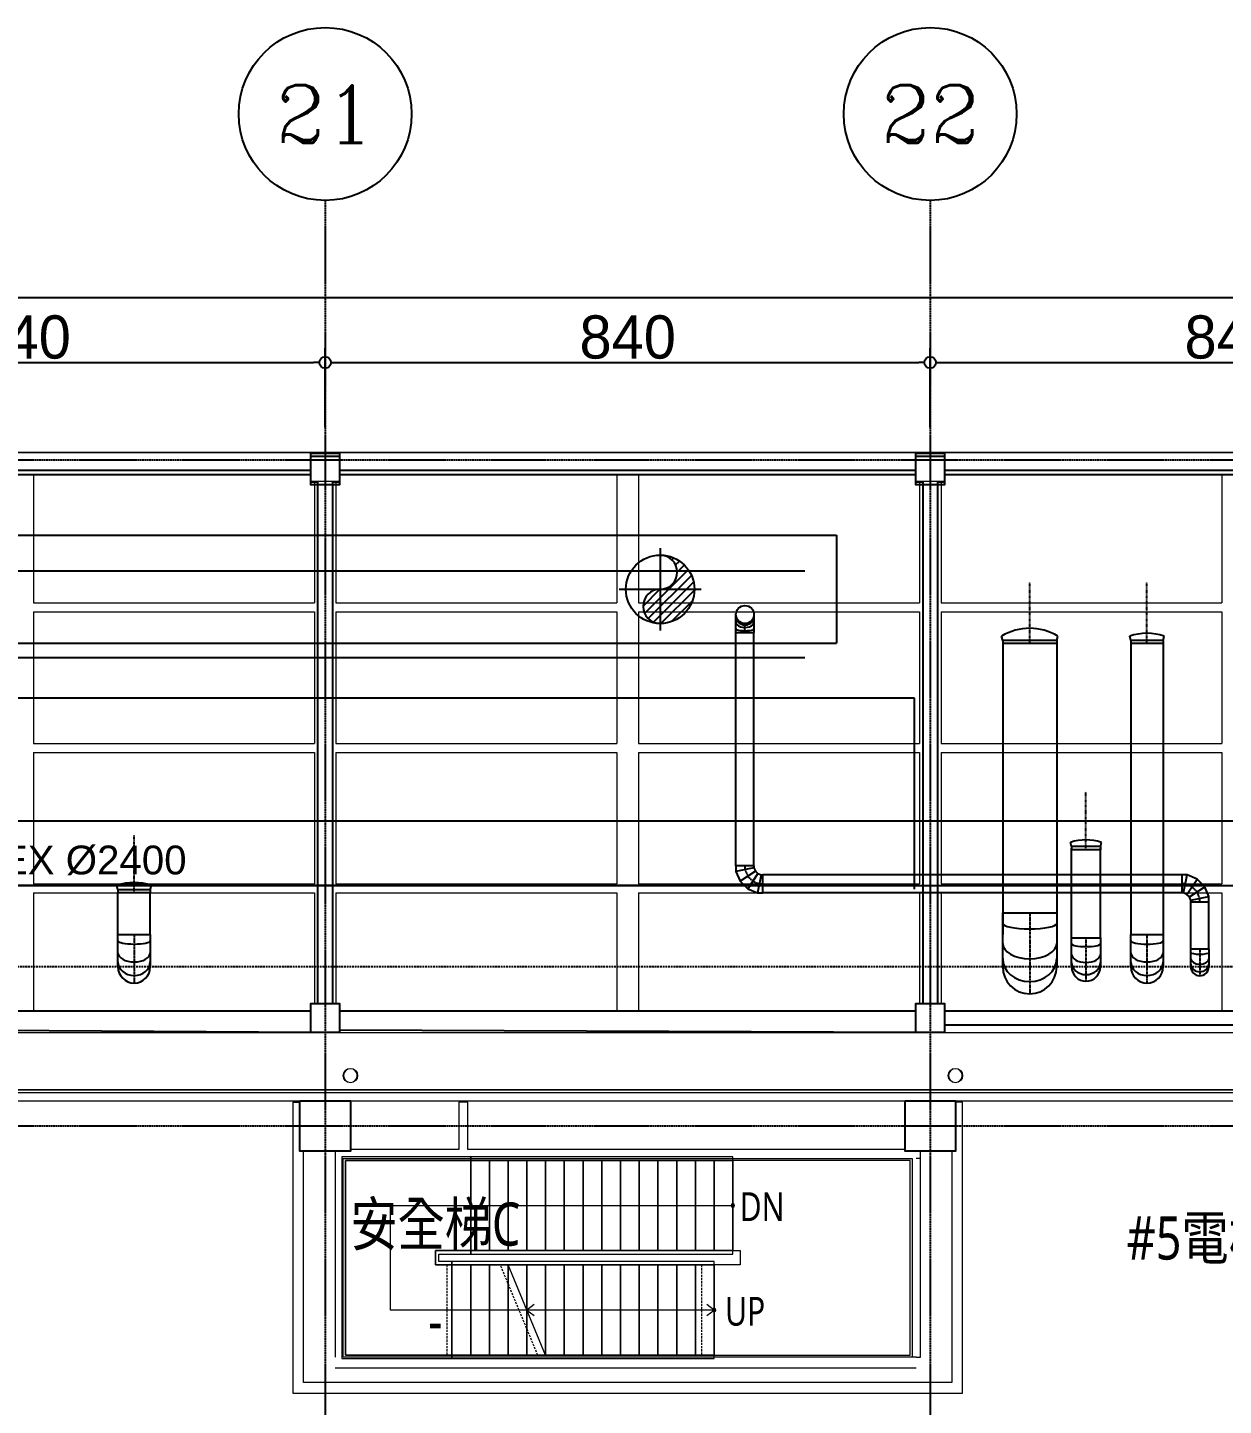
# Model space of a CAD drawing. Extents: x -3450 to 27857, y -1288 to 11880.
# Drawn here: x 17227 to 18887, y 8612 to 10525 of the extents above; entities that cross this region are included whole.
import ezdxf
from ezdxf.enums import TextEntityAlignment as Align

# ---------------------------------------------------------------- set-up
doc = ezdxf.new("R2010")
doc.units = 0
for name, pattern in [('188K-SM-03-F20-MECH-EQ-Y2257103$0$CENTER', [2, 1.25, -0.25, 0.25, -0.25]), ('188K-SM-03-F20-MECH-EQ-Y2257103$0$CENTER2', [1.125, 0.75, -0.125, 0.125, -0.125]), ('188K-SM-03-F20-MECH-EQ-Y2257103$0$HIDDEN', [0.375, 0.25, -0.125]), ('X-S-FAB-L20$0$COL-CEN-LIN', [3.25, 2.5, -0.25, 0.25, -0.25]), ('X-S-FAB-L20$0$JJP_虛線(退縮線、投影線、地下室範圍、非屬本工程、圖面分區)', [0.45, 0.3, -0.15]), ('X-S-FAB-L20$0$虛線', [0.004233, 0.002117, -0.002117])]:
    doc.linetypes.add(name, pattern=pattern)
for name, color, linetype in [('188K-SM-03-F20-MECH-EQ-Y2257103$0$0-Block Center-Line', 1, '188K-SM-03-F20-MECH-EQ-Y2257103$0$CENTER'), ('188K-SM-03-F20-MECH-EQ-Y2257103$0$0-CF-AAS-CVD', 140, 'Continuous'), ('188K-SM-03-F20-MECH-EQ-Y2257103$0$0-CF-AAS-GEX', 5, 'Continuous'), ('188K-SM-03-F20-MECH-EQ-Y2257103$0$0-CF-AAS-SEX', 3, 'Continuous'), ('188K-SM-03-F20-MECH-EQ-Y2257103$0$0-CF-AAS-VEX', 6, 'Continuous'), ('188K-SM-03-F20-MECH-EQ-Y2257103$0$Block Center-Line', 1, '188K-SM-03-F20-MECH-EQ-Y2257103$0$CENTER2'), ('X-S-FAB-L20$0$0-MC', 8, 'Continuous'), ('X-S-FAB-L20$0$0-NC', 8, 'Continuous'), ('X-S-FAB-L20$0$1_l20平面圖_1_A-OBJE-MEP', 8, 'Continuous'), ('X-S-FAB-L20$0$1_l20平面圖_1_A-STRS', 8, 'Continuous'), ('X-S-FAB-L20$0$1_l20平面圖_1_A-TEXT', 8, 'Continuous'), ('X-S-FAB-L20$0$1_l20平面圖_1_A-WALL-EX', 8, 'Continuous'), ('X-S-FAB-L20$0$1_l20平面圖_1_A-WALL-IN', 8, 'Continuous'), ('X-S-FAB-L20$0$1_l20平面圖_1_A-ZONE', 8, 'Continuous'), ('X-S-FAB-L20$0$1_l20平面圖_1_S-BEAM-SHOW', 8, 'Continuous'), ('X-S-FAB-L20$0$1_l20平面圖_1_S-COL', 8, 'Continuous'), ('X-S-FAB-L20$0$1_l20平面圖_1_S-SLAB-SHOW', 8, 'Continuous'), ('X-S-FAB-L20$0$A-BLOCK', 8, 'Continuous'), ('X-S-FAB-L20$0$BLOCK', 8, 'Continuous'), ('X-S-FAB-L20$0$CCL', 8, 'X-S-FAB-L20$0$COL-CEN-LIN'), ('X-S-FAB-L20$0$COL-S', 8, 'Continuous'), ('X-S-FAB-L20$0$DIM', 8, 'Continuous'), ('X-S-FAB-L20$0$Steel Frame-188K', 8, 'Continuous')]:
    doc.layers.add(name, color=color, linetype=linetype)
doc.styles.add('188K-SM-03-F20-MECH-EQ-Y2257103$0$Standard', font='arial.ttf')
doc.styles.add('X-S-FAB-L20$0$COL-NUM', font='romanc')
doc.styles.add('X-S-FAB-L20$0$DIM', font='', dxfattribs={"width": 0.8})
doc.styles.add('X-S-FAB-L20$0$Gen-Text', font='c2.shx', dxfattribs={"bigfont": 'chinese.shx'})
doc.styles.add('X-S-FAB-L20$0$Standard', font='', dxfattribs={"width": 0.8})
doc.styles.get('X-S-FAB-L20$0$DIM').set_extended_font_data('MingLiU')
doc.styles.get('X-S-FAB-L20$0$Standard').set_extended_font_data('Microsoft JhengHei')
doc.dimstyles.new('X-S-FAB-L20$0$CIRL', dxfattribs={"dimtxt": 50, "dimasz": 25, "dimexe": 16, "dimexo": 0, "dimgap": 6, "dimtad": 1, "dimdsep": 46, "dimtxsty": 'X-S-FAB-L20$0$DIM', "dimblk": 'X-S-FAB-L20$0$_DotBlank', "dimcen": 10, "dimdle": 8, "dimclrd": 256, "dimclre": 256, "dimclrt": 6, "dimadec": 0, "dimazin": 0, "dimtfac": 1, "dimtix": 1, "dimtmove": 2, "dimatfit": 0, "dimldrblk": 'X-S-FAB-L20$0$ARROW', "dimfxl": 1, "dimtolj": 1, "dimarcsym": 0})

# ---------------------------------------------------------------- blocks, each defined once
blk = doc.blocks.new('X-S-FAB-L20$0$cn-y')
at = {"layer": 'X-S-FAB-L20$0$0-MC'}
blk.add_circle((-50, 0), 50, dxfattribs=at)
at = {"layer": 'X-S-FAB-L20$0$0-NC', "style": 'X-S-FAB-L20$0$COL-NUM'}
blk.add_attdef('GRID-Y', text='', height=50, dxfattribs=at).set_placement((-50, 0), align=Align.MIDDLE_CENTER)
blk = doc.blocks.new('X-S-FAB-L20$0$_DotBlank')
at = {"color": 0, "linetype": 'ByBlock', "lineweight": -2}
blk.add_line((-0.5, 0), (-1, 0), dxfattribs=at)
blk.add_circle((0, 0), 0.5, dxfattribs=at)
blk = doc.blocks.new('*D97')
at = {"layer": 'DefPoints', "color": 0, "transparency": 16777216}
for p in [(0, 10870), (-26160, 10780), (0, 10780)]:
    blk.add_point(p, dxfattribs=at)
at = {"layer": 'X-S-FAB-L20$0$DIM', "lineweight": -2, "transparency": 16777216}
for p, q in [((-26160, 10780), (-26160, 10890)), ((0, 10780), (0, 10890)), ((-26144, 10870), (-16, 10870))]:
    blk.add_line(p, q, dxfattribs=at)
at = {"layer": 'X-S-FAB-L20$0$DIM', "lineweight": -2, "transparency": 16777216, "xscale": 16, "yscale": 16, "zscale": 16, "rotation": 180}
blk.add_blockref('X-S-FAB-L20$0$_DotBlank', (-26160, 10870), dxfattribs=at)
at = {"layer": 'X-S-FAB-L20$0$DIM', "lineweight": -2, "transparency": 16777216, "xscale": 16, "yscale": 16, "zscale": 16}
blk.add_blockref('X-S-FAB-L20$0$_DotBlank', (0, 10870), dxfattribs=at)
at = {"layer": 'X-S-FAB-L20$0$DIM', "color": 6, "transparency": 16777216, "insert": (-13080, 10905), "char_height": 2.5, "attachment_point": 5, "style": 'X-S-FAB-L20$0$Gen-Text'}
blk.add_mtext('\\A1;{\\H24x;26160}', dxfattribs=at)
blk = doc.blocks.new('X-S-FAB-L20$0$ARROW')
at = {"color": 3}
blk.add_solid([(0, 0), (-2.4, -0.4), (-2.4, 0.4)], dxfattribs=at)
blk = doc.blocks.new('*D117')
at = {"layer": 'DefPoints', "color": 0, "transparency": 16777216}
for p in [(-8520, 10780), (-9360, 10690), (-8520, 10690)]:
    blk.add_point(p, dxfattribs=at)
at = {"layer": 'X-S-FAB-L20$0$DIM', "lineweight": -2, "transparency": 16777216}
for p, q in [((-9360, 10690), (-9360, 10800)), ((-8520, 10690), (-8520, 10800)), ((-9344, 10780), (-8536, 10780))]:
    blk.add_line(p, q, dxfattribs=at)
at = {"layer": 'X-S-FAB-L20$0$DIM', "lineweight": -2, "transparency": 16777216, "xscale": 16, "yscale": 16, "zscale": 16, "rotation": 180}
blk.add_blockref('X-S-FAB-L20$0$_DotBlank', (-9360, 10780), dxfattribs=at)
at = {"layer": 'X-S-FAB-L20$0$DIM', "lineweight": -2, "transparency": 16777216, "xscale": 16, "yscale": 16, "zscale": 16}
blk.add_blockref('X-S-FAB-L20$0$_DotBlank', (-8520, 10780), dxfattribs=at)
at = {"layer": 'X-S-FAB-L20$0$DIM', "color": 6, "transparency": 16777216, "insert": (-8940, 10815), "char_height": 2.5, "attachment_point": 5, "style": 'X-S-FAB-L20$0$Gen-Text'}
blk.add_mtext('\\A1;{\\H24x;840}', dxfattribs=at)
blk = doc.blocks.new('*D118')
at = {"layer": 'DefPoints', "color": 0, "transparency": 16777216}
for p in [(-7680, 10780), (-8520, 10690), (-7680, 10690)]:
    blk.add_point(p, dxfattribs=at)
at = {"layer": 'X-S-FAB-L20$0$DIM', "lineweight": -2, "transparency": 16777216}
for p, q in [((-8520, 10690), (-8520, 10800)), ((-7680, 10690), (-7680, 10800)), ((-8504, 10780), (-7696, 10780))]:
    blk.add_line(p, q, dxfattribs=at)
at = {"layer": 'X-S-FAB-L20$0$DIM', "lineweight": -2, "transparency": 16777216, "xscale": 16, "yscale": 16, "zscale": 16, "rotation": 180}
blk.add_blockref('X-S-FAB-L20$0$_DotBlank', (-8520, 10780), dxfattribs=at)
at = {"layer": 'X-S-FAB-L20$0$DIM', "lineweight": -2, "transparency": 16777216, "xscale": 16, "yscale": 16, "zscale": 16}
blk.add_blockref('X-S-FAB-L20$0$_DotBlank', (-7680, 10780), dxfattribs=at)
at = {"layer": 'X-S-FAB-L20$0$DIM', "color": 6, "transparency": 16777216, "insert": (-8100, 10815), "char_height": 2.5, "attachment_point": 5, "style": 'X-S-FAB-L20$0$Gen-Text'}
blk.add_mtext('\\A1;{\\H24x;840}', dxfattribs=at)
blk = doc.blocks.new('*D119')
at = {"layer": 'DefPoints', "color": 0, "transparency": 16777216}
for p in [(-6840, 10780), (-7680, 10690), (-6840, 10690)]:
    blk.add_point(p, dxfattribs=at)
at = {"layer": 'X-S-FAB-L20$0$DIM', "lineweight": -2, "transparency": 16777216}
for p, q in [((-7680, 10690), (-7680, 10800)), ((-6840, 10690), (-6840, 10800)), ((-7664, 10780), (-6856, 10780))]:
    blk.add_line(p, q, dxfattribs=at)
at = {"layer": 'X-S-FAB-L20$0$DIM', "lineweight": -2, "transparency": 16777216, "xscale": 16, "yscale": 16, "zscale": 16, "rotation": 180}
blk.add_blockref('X-S-FAB-L20$0$_DotBlank', (-7680, 10780), dxfattribs=at)
at = {"layer": 'X-S-FAB-L20$0$DIM', "lineweight": -2, "transparency": 16777216, "xscale": 16, "yscale": 16, "zscale": 16}
blk.add_blockref('X-S-FAB-L20$0$_DotBlank', (-6840, 10780), dxfattribs=at)
at = {"layer": 'X-S-FAB-L20$0$DIM', "color": 6, "transparency": 16777216, "insert": (-7260, 10815), "char_height": 2.5, "attachment_point": 5, "style": 'X-S-FAB-L20$0$Gen-Text'}
blk.add_mtext('\\A1;{\\H24x;840}', dxfattribs=at)
blk = doc.blocks.new('X-S-FAB-L20$0$鋼棚_AAS')
at = {"layer": 'X-S-FAB-L20$0$Steel Frame-188K'}
for points in [[(16705, 111.9), (15905, 111.9), (15905, 101.9), (15865, 101.9), (15065, 105.1), (15065, 101.9), (15025, 101.9), (14225, 106.8), (14225, 101.9), (14185, 101.9), (13385, 111.9), (13385, 101.9), (13345, 101.9), (13345, 111.9), (12570, 111.9), (12570, 76.9), (12480, 76.9), (12480, 111.9), (12002.2, 111.9), (12002.2, 76.9), (11912.2, 76.9), (11912.2, 111.9), (10170, 111.9)], [(12480, 930.9), (12570, 930.9), (12570, 894.7), (13345, 894.7), (13345, 905.9), (13385, 905.9), (13385, 882.2), (13385, 882.2), (14185, 882.2), (14185, 905.9), (14225, 905.9), (14225, 882.2), (15025, 882.2), (15025, 905.9), (15065, 905.9), (15065, 882.2), (15865, 882.2), (15865, 905.9), (15905, 905.9), (15905, 882.2), (16705, 882.2)]]:
    blk.add_lwpolyline(points, dxfattribs=at)
for points in [[(15035, 865.9), (15025, 865.9), (15025, 875.9), (14225, 875.9), (14225, 865.9), (14215, 865.9), (14215, 141.9), (14225, 141.9), (14225, 131.9), (15025, 131.9), (15025, 141.9), (15035, 141.9)], [(15875, 865.9), (15865, 865.9), (15865, 875.9), (15065, 875.9), (15065, 865.9), (15055, 865.9), (15055, 141.9), (15065, 141.9), (15065, 131.9), (15865, 131.9), (15865, 141.9), (15875, 141.9)], [(16715, 865.9), (16705, 865.9), (16705, 875.9), (15905, 875.9), (15905, 865.9), (15895, 865.9), (15895, 141.9), (15905, 141.9), (15905, 131.9), (16705, 131.9), (16705, 141.9), (16715, 141.9)]]:
    blk.add_lwpolyline(points, close=True, dxfattribs=at)
blk = doc.blocks.new('*U667')
for p, q in [((115, 22.5), (160, 22.5)), ((160, 22.5), (160, -22.5)), ((160, -22.5), (115, -22.5))]:
    blk.add_line(p, q)
blk.add_arc((115, 0), 22.5, 90.0267, 270.0267)
for centre, ratio in [((121.9, 0), 0.847759), ((134.5, 0), 0.566454), ((151, 0), 0.198912)]:
    blk.add_ellipse(centre, major_axis=(0, -22.5), ratio=ratio, start_param=3.141593, end_param=6.283185)
at = {"layer": '188K-SM-03-F20-MECH-EQ-Y2257103$0$0-Block Center-Line'}
blk.add_line((160, 0), (92.5, 0), dxfattribs=at)
blk = doc.blocks.new('*U668')
for p, q in [((-386, 100), (-411, 0)), ((-386, 175), (386, 175)), ((-386, 100), (-386, 175)), ((-386, 100), (386, 100)), ((386, 100), (386, 175)), ((386, 100), (411, 0))]:
    blk.add_line(p, q)
blk.add_arc((0, 1218), 1286, 251.3519, 288.6481)
at = {"layer": '188K-SM-03-F20-MECH-EQ-Y2257103$0$Block Center-Line'}
blk.add_line((0, 175), (0, -1286), dxfattribs=at)
blk = doc.blocks.new('*U673')
for p, q in [((0, -28.9), (0, 28.9)), ((0, 28.9), (57.9, 28.9)), ((57.9, -28.9), (0, -28.9))]:
    blk.add_line(p, q)
blk.add_arc((57.9, 0), 28.9, 270, 90)
for centre, ratio in [((11.5, 0), 0.198912), ((32.8, 0), 0.566454), ((49, 0), 0.847759)]:
    blk.add_ellipse(centre, major_axis=(0, 28.9), ratio=ratio, start_param=3.141593, end_param=6.283185)
at = {"layer": '188K-SM-03-F20-MECH-EQ-Y2257103$0$0-Block Center-Line'}
blk.add_line((0, 0), (86.8, 0), dxfattribs=at)
blk = doc.blocks.new('*U685')
for p, q in [((85, 37.5), (160, 37.5)), ((160, 37.5), (160, -37.5)), ((160, -37.5), (85, -37.5))]:
    blk.add_line(p, q)
blk.add_arc((85, 0), 37.5, 90.0267, 270.0267)
for centre, ratio in [((96.4, 0), 0.847759), ((117.5, 0), 0.566454), ((145.1, 0), 0.198912)]:
    blk.add_ellipse(centre, major_axis=(0, -37.5), ratio=ratio, start_param=3.141593, end_param=6.283185)
at = {"layer": '188K-SM-03-F20-MECH-EQ-Y2257103$0$0-Block Center-Line'}
blk.add_line((160, 0), (47.5, 0), dxfattribs=at)
blk = doc.blocks.new('*U675')
for p, q in [((-643, 100), (-668, 0)), ((-643, 175), (643, 175)), ((-643, 100), (-643, 175)), ((-643, 100), (643, 100)), ((643, 100), (643, 175)), ((643, 100), (668, 0))]:
    blk.add_line(p, q)
blk.add_arc((0, 1098), 1286, 238.6841, 301.3159)
at = {"layer": '188K-SM-03-F20-MECH-EQ-Y2257103$0$Block Center-Line'}
blk.add_line((0, 175), (0, -1286), dxfattribs=at)
blk = doc.blocks.new('*U681')
h = blk.add_hatch()
h.set_pattern_fill('ANSI31', color=256, scale=2.714, style=0)
h.paths.add_polyline_path([(0, 0, 1), (0, 47.5, 0.4142136), (-47.5, 0, 0.4142136), (0, -47.5, -1)])
blk.add_circle((0, 0), 47.5)
for centre, start, end in [((0, 23.75), 270, 90), ((0, -23.75), 90, 270)]:
    blk.add_arc(centre, 23.75, start, end)
at = {"layer": '188K-SM-03-F20-MECH-EQ-Y2257103$0$Block Center-Line'}
for p, q in [((0, -57), (0, 57)), ((57, 0), (-57, 0))]:
    blk.add_line(p, q, dxfattribs=at)
blk = doc.blocks.new('188K-SM-03-F20-MECH-EQ-Y2257103$0$SEX')
at = {"layer": '188K-SM-03-F20-MECH-EQ-Y2257103$0$0-CF-AAS-SEX'}
for p, q in [((13349.7, 625.1), (15664.9, 625.1)), ((15664.9, 625.1), (15664.9, 475.1)), ((13349.7, 475.1), (15664.9, 475.1))]:
    blk.add_line(p, q, dxfattribs=at)
at = {"layer": '188K-SM-03-F20-MECH-EQ-Y2257103$0$0-CF-AAS-SEX', "rotation": 180}
blk.add_blockref('*U681', (15420.1, 550.1), dxfattribs=at)
blk = doc.blocks.new('*U690')
for p, q in [((120, 20), (160, 20)), ((160, 20), (160, -20)), ((160, -20), (120, -20))]:
    blk.add_line(p, q)
blk.add_arc((120, 0), 20, 90.0267, 270.0267)
for centre, ratio in [((126.1, 0), 0.847759), ((137.3, 0), 0.566454), ((152, 0), 0.198912)]:
    blk.add_ellipse(centre, major_axis=(0, -20), ratio=ratio, start_param=3.141593, end_param=6.283185)
at = {"layer": '188K-SM-03-F20-MECH-EQ-Y2257103$0$0-Block Center-Line'}
blk.add_line((160, 0), (100, 0), dxfattribs=at)
blk = doc.blocks.new('*U691')
for p, q in [((-343, 100), (-368, 0)), ((-343, 175), (343, 175)), ((-343, 100), (-343, 175)), ((-343, 100), (343, 100)), ((343, 100), (343, 175)), ((343, 100), (368, 0))]:
    blk.add_line(p, q)
blk.add_arc((0, 1142), 1200, 252.1286, 287.8714)
at = {"layer": '188K-SM-03-F20-MECH-EQ-Y2257103$0$Block Center-Line'}
blk.add_line((0, 175), (0, -1200), dxfattribs=at)
blk = doc.blocks.new('*U697')
for p, q in [((135, 12.5), (160, 12.5)), ((160, 12.5), (160, -12.5)), ((160, -12.5), (135, -12.5))]:
    blk.add_line(p, q)
blk.add_arc((135, 0), 12.5, 90.0267, 270.0267)
for centre, ratio in [((138.8, 0), 0.847759), ((145.8, 0), 0.566454), ((155, 0), 0.198912)]:
    blk.add_ellipse(centre, major_axis=(0, -12.5), ratio=ratio, start_param=3.141593, end_param=6.283185)
at = {"layer": '188K-SM-03-F20-MECH-EQ-Y2257103$0$0-Block Center-Line'}
blk.add_line((160, 0), (122.5, 0), dxfattribs=at)
blk = doc.blocks.new('*U715')
for p, q in [((-25, 12.5), (-25, -12.5)), ((-25, 12.5), (0, 12.5)), ((0, -12.5), (-25, -12.5))]:
    blk.add_line(p, q)
blk.add_circle((0, 0), 12.5)
for centre, major_axis, ratio, start_param, end_param in [((-20, 0), (0, 12.5), 0.198912, 0, 3.141593), ((-10.8, 0), (0, 12.5), 0.566454, 0, 3.141593), ((-3.8, 0), (0, -12.5), 0.847759, 3.141593, 6.283185)]:
    blk.add_ellipse(centre, major_axis=major_axis, ratio=ratio, start_param=start_param, end_param=end_param)
at = {"layer": '188K-SM-03-F20-MECH-EQ-Y2257103$0$Block Center-Line'}
blk.add_line((-25, 0), (-12.5, 0), dxfattribs=at)
blk = doc.blocks.new('*U717')
for p, q in [((-25, 37.5), (-25, 12.5)), ((-22.5, 12.5), (-17.5, 37.5)), ((-17.9, 10.6), (-3.8, 31.8)), ((-14.4, 7.1), (6.8, 21.2)), ((-12.5, 2.5), (12.5, 7.5)), ((-12.5, 0), (12.5, 0))]:
    blk.add_line(p, q)
for points in [[(12.5, 0), (12.5, 7.5), (6.8, 21.2), (-3.8, 31.8), (-17.5, 37.5), (-25, 37.5)], [(-12.5, 0), (-12.5, 2.5), (-14.4, 7.1), (-17.9, 10.6), (-22.5, 12.5), (-25, 12.5)]]:
    blk.add_lwpolyline(points)
at = {"layer": '188K-SM-03-F20-MECH-EQ-Y2257103$0$Block Center-Line'}
blk.add_lwpolyline([(0, 0), (0, 5), (-3.8, 14.2), (-10.8, 21.2), (-20, 25), (-25, 25)], dxfattribs=at)
blk = doc.blocks.new('188K-SM-03-F20-MECH-EQ-Y2257103$0$VEX')
at = {"layer": '188K-SM-03-F20-MECH-EQ-Y2257103$0$0-CF-AAS-VEX'}
for p, q in [((15710.84, 665.09), (8931.2, 665.1)), ((15615.32, 255.96), (15615.31, 580.09)), ((15640.32, 255.96), (15640.31, 580.09)), ((15710.84, 545.09), (8931.2, 545.1)), ((16234.24, 243.46), (15652.82, 243.46)), ((16234.24, 218.46), (15652.82, 218.46)), ((16246.74, 141), (16246.74, 205.71)), ((16271.74, 141), (16271.74, 205.71))]:
    blk.add_line(p, q, dxfattribs=at)
for name, p, rotation in [('*U715', (15627.81, 605.09), 90), ('*U717', (15627.82, 255.96), 180), ('*U697', (16259.21, -19), 89.9732699884945)]:
    blk.add_blockref(name, p, dxfattribs=dict(at, rotation=rotation))
blk.add_blockref('*U717', (16259.24, 205.96), dxfattribs=at)
blk = doc.blocks.new('*U725')
for p, q in [((-386, 100), (-411, 0)), ((-386, 175), (386, 175)), ((-386, 100), (-386, 175)), ((-386, 100), (386, 100)), ((386, 100), (386, 175)), ((386, 100), (411, 0))]:
    blk.add_line(p, q)
blk.add_arc((0, 1127), 1200, 249.9649, 290.0351)
at = {"layer": '188K-SM-03-F20-MECH-EQ-Y2257103$0$Block Center-Line'}
blk.add_line((0, 175), (0, -1200), dxfattribs=at)
blk = doc.blocks.new('188K-SM-03-F20-MECH-EQ-Y2257103$0$GEX')
at = {"layer": '188K-SM-03-F20-MECH-EQ-Y2257103$0$0-CF-AAS-GEX'}
for p, q in [((15863.4, 488.8, 0), (11544.8, 488.8, 0)), ((15863.4, 228.8, 0), (11544.8, 228.8, 0))]:
    blk.add_line(p, q, dxfattribs=at)
at = {"layer": '188K-SM-03-F20-MECH-EQ-Y2257103$0$0-CF-AAS-GEX', "xscale": 0.05833333333333334, "yscale": 0.05833333333333334, "zscale": 0.05833333333333334, "rotation": 180}
blk.add_blockref('*U725', (14779.7, 228.8, 0), dxfattribs=at)
at = {"layer": '188K-SM-03-F20-MECH-EQ-Y2257103$0$0-CF-AAS-GEX', "style": '188K-SM-03-F20-MECH-EQ-Y2257103$0$Standard'}
blk.add_text('GEX %%C2400', height=40, dxfattribs=at).set_placement((14551.3, 264.3), align=Align.MIDDLE_LEFT)
blk = doc.blocks.new('188K-SM-03-F20-MECH-EQ-Y2257103')
at = {"color": 2, "linetype": '188K-SM-03-F20-MECH-EQ-Y2257103$0$HIDDEN', "ltscale": 10}
blk.add_line((25119.888, 9221), (2597.07, 9221), dxfattribs=at)
at = {"layer": '188K-SM-03-F20-MECH-EQ-Y2257103$0$0-CF-AAS-CVD'}
for p, q in [((8848.693, 9423.777, -0.004), (19532.029, 9423.777, -0.004)), ((8848.693, 9333.777, -0.004), (19532.029, 9333.777, -0.004))]:
    blk.add_line(p, q, dxfattribs=at)
at = {"layer": '188K-SM-03-F20-MECH-EQ-Y2257103$0$0-CF-AAS-GEX'}
for p, q in [((18458.383, 9328.907, -0.004), (18458.383, 9593.77, -0.004)), ((18676.202, 9261), (18676.202, 9385.529)), ((18716.202, 9261), (18716.202, 9385.529)), ((17352.245, 9266, -0.004), (17352.245, 9323.561, -0.004)), ((17397.245, 9266, -0.004), (17397.245, 9323.561, -0.004))]:
    blk.add_line(p, q, dxfattribs=at)
at = {"layer": '188K-SM-03-F20-MECH-EQ-Y2257103$0$0-CF-AAS-SEX'}
for p, q in [((18580.605, 9670.133), (18580.605, 9266)), ((18655.605, 9670.133), (18655.605, 9266)), ((18758.414, 9670.133), (18758.414, 9266)), ((18803.414, 9670.133), (18803.414, 9266))]:
    blk.add_line(p, q, dxfattribs=at)
at = {"color": 1}
for name, p in [('188K-SM-03-F20-MECH-EQ-Y2257103$0$VEX', (2595, 9105)), ('188K-SM-03-F20-MECH-EQ-Y2257103$0$SEX', (2685, 9195)), ('188K-SM-03-F20-MECH-EQ-Y2257103$0$GEX', (2595, 9105))]:
    blk.add_blockref(name, p, dxfattribs=at)
at = {"layer": '188K-SM-03-F20-MECH-EQ-Y2257103$0$0-CF-AAS-GEX'}
for name, p, xscale, yscale, zscale, rotation in [('*U691', (18696.202, 9393.77, -0.004), 0.05833333333333334, 0.05833333333333334, 0.05833333333333334, 180), ('*U673', (17374.745, 9266), 0.7777777777777778, 0.7777777777777778, 0.7777777777777778, 270)]:
    blk.add_blockref(name, p, dxfattribs=dict(at, xscale=xscale, yscale=yscale, zscale=zscale, rotation=rotation))
at = {"layer": '188K-SM-03-F20-MECH-EQ-Y2257103$0$0-CF-AAS-GEX', "rotation": 89.97326998849447}
blk.add_blockref('*U690', (18696.165, 9101), dxfattribs=at)
at = {"layer": '188K-SM-03-F20-MECH-EQ-Y2257103$0$0-CF-AAS-SEX', "xscale": 0.05833333333333334, "yscale": 0.05833333333333334, "zscale": 0.05833333333333334, "rotation": 180}
for name, p in [('*U675', (18618.105, 9680)), ('*U668', (18780.914, 9680))]:
    blk.add_blockref(name, p, dxfattribs=at)
at = {"layer": '188K-SM-03-F20-MECH-EQ-Y2257103$0$0-CF-AAS-SEX', "rotation": 89.97326998849451}
for name, p in [('*U685', (18618.086, 9136)), ('*U667', (18780.876, 9106))]:
    blk.add_blockref(name, p, dxfattribs=at)
blk = doc.blocks.new('X-S-FAB-L20$0$FAB2-L05')
at = {"layer": 'X-S-FAB-L20$0$CCL'}
for p, q in [((-8520, 11005), (-8520, 0)), ((-7680, 11005), (-7680, 0)), ((-26880, 10645), (1210, 10645)), ((-26880, 9720), (1210, 9720))]:
    blk.add_line(p, q, dxfattribs=at)
at = {"layer": 'X-S-FAB-L20$0$COL-S'}
for points in [[(-8540, 10650), (-8500, 10650), (-8500, 10610), (-8540, 10610)], [(-7700, 10650), (-7660, 10650), (-7660, 10610), (-7700, 10610)], [(-8540, 9890), (-8500, 9890), (-8500, 9850), (-8540, 9850)], [(-7700, 9890), (-7660, 9890), (-7660, 9850), (-7700, 9850)], [(-8555, 9755), (-8485, 9755), (-8485, 9685), (-8555, 9685)], [(-7715, 9755), (-7645, 9755), (-7645, 9685), (-7715, 9685)]]:
    blk.add_lwpolyline(points, close=True, dxfattribs=at)
at = {"layer": 'X-S-FAB-L20$0$A-BLOCK'}
ref = blk.add_blockref('X-S-FAB-L20$0$cn-y', (-8400, 11125), dxfattribs=dict(at, xscale=2.399999999999997, yscale=2.399999999999997, zscale=2.399999999999997))
ref.add_attrib('GRID-Y', '21', dxfattribs={"layer": 'X-S-FAB-L20$0$0-NC', "height": 80, "style": 'X-S-FAB-L20$0$COL-NUM'}).set_placement((-8520, 11125), align=Align.MIDDLE_CENTER)
ref = blk.add_blockref('X-S-FAB-L20$0$cn-y', (-7560, 11125), dxfattribs=dict(at, xscale=2.399999999999997, yscale=2.399999999999997, zscale=2.399999999999997))
ref.add_attrib('GRID-Y', '22', dxfattribs={"layer": 'X-S-FAB-L20$0$0-NC', "height": 80, "style": 'X-S-FAB-L20$0$COL-NUM'}).set_placement((-7680, 11125), align=Align.MIDDLE_CENTER)
at = {"layer": 'X-S-FAB-L20$0$DIM'}
for base, p1, p2, picture, middle in [((0, 10870), (-26160, 10780), (0, 10780), '*D97', (-13080, 10905.005)), ((-8520, 10780), (-9360, 10690), (-8520, 10690), '*D117', (-8940, 10815)), ((-7680, 10780), (-8520, 10690), (-7680, 10690), '*D118', (-8100, 10815)), ((-6840, 10780), (-7680, 10690), (-6840, 10690), '*D119', (-7260, 10815))]:
    dim = blk.add_linear_dim(base=base, p1=p1, p2=p2, text='{\\H24x;<>}', dimstyle='X-S-FAB-L20$0$CIRL', override={"dimtxt": 2.5, "dimasz": 16, "dimexe": 20, "dimgap": 5, "dimtxsty": 'X-S-FAB-L20$0$Gen-Text', "dimblk1": 'X-S-FAB-L20$0$_DotBlank', "dimblk2": 'X-S-FAB-L20$0$_DotBlank', "dimsah": 1}, dxfattribs=at)
    dim.commit()
    dim.dimension.update_dxf_attribs({"geometry": picture, "text_midpoint": middle})
blk = doc.blocks.new('X-S-FAB-L20')
at = {"layer": 'X-S-FAB-L20$0$1_l20平面圖_1_A-OBJE-MEP', "color": 8, "lineweight": 0, "ltscale": 10, "flags": 128}
for points in [[(17684.5, 9070, 1), (17665.5, 9070, 1)], [(18524.5, 9070, 1), (18505.5, 9070, 1)]]:
    blk.add_lwpolyline(points, format="xyb", close=True, dxfattribs=at)
at = {"layer": 'X-S-FAB-L20$0$1_l20平面圖_1_A-OBJE-MEP', "color": 8, "lineweight": 0, "ltscale": 10}
for centre in [(17675, 9070), (18515, 9070)]:
    blk.add_circle(centre, 10, dxfattribs=at)
at = {"layer": 'X-S-FAB-L20$0$1_l20平面圖_1_A-STRS', "color": 4, "lineweight": 0, "ltscale": 10}
for p, q in [((17842, 8957), (17663, 8957)), ((17663, 8957), (17663, 8677)), ((17842, 8952), (17842, 8957)), ((18206, 8957), (17842, 8957)), ((17842, 8957), (17842, 8952)), ((18206, 8952), (18206, 8957)), ((17668, 8682), (17668, 8952)), ((17668, 8952), (17842, 8952)), ((17842, 8952), (18206, 8952)), ((17842, 8827), (17793, 8827)), ((17793, 8827), (17793, 8807)), ((17798, 8812), (17798, 8822)), ((17798, 8822), (17842, 8822)), ((17842, 8822), (17842, 8827)), ((18206, 8827), (17842, 8827)), ((17842, 8827), (17842, 8822)), ((17842, 8822), (18206, 8822)), ((18206, 8822), (18206, 8827)), ((17793, 8807), (17816, 8807)), ((17816, 8812), (17798, 8812)), ((18180, 8812), (17816, 8812)), ((17816, 8812), (17816, 8807)), ((17816, 8807), (17816, 8812)), ((17816, 8807), (18180, 8807)), ((18180, 8812), (17891.9, 8812)), ((17894, 8807), (18180, 8807)), ((18180, 8807), (18180, 8812)), ((18180, 8807), (18180, 8812)), ((17663, 8677), (17816, 8677)), ((17816, 8682), (17668, 8682)), ((18180, 8682), (17816, 8682)), ((17816, 8682), (17816, 8677)), ((17816, 8677), (17816, 8682)), ((17816, 8677), (18180, 8677)), ((18180, 8682), (17946, 8682)), ((17948.1, 8677), (18180, 8677)), ((18180, 8677), (18180, 8682)), ((18180, 8677), (18180, 8682))]:
    blk.add_line(p, q, dxfattribs=at)
at = {"layer": 'X-S-FAB-L20$0$1_l20平面圖_1_A-STRS', "color": 12, "linetype": 'X-S-FAB-L20$0$JJP_虛線(退縮線、投影線、地下室範圍、非屬本工程、圖面分區)', "lineweight": 0, "ltscale": 10}
for p, q in [((17842, 8957), (17663, 8957)), ((17663, 8957), (17663, 8677)), ((17842, 8952), (17842, 8957)), ((18206, 8957), (17842, 8957)), ((17842, 8957), (17842, 8952)), ((18206, 8952), (18206, 8957)), ((17668, 8682), (17668, 8952)), ((17668, 8952), (17842, 8952)), ((17842, 8952), (17668, 8952)), ((17668, 8952), (17668, 8682)), ((17842, 8952), (17842, 8827)), ((17842, 8952), (18206, 8952)), ((17842, 8952), (17842, 8827)), ((17842, 8952), (17842, 8827)), ((17842, 8952), (17842, 8827)), ((17842, 8827), (17842, 8952)), ((17868, 8952), (17842, 8952)), ((17842, 8952), (17842, 8827)), ((17868, 8952), (17868, 8827)), ((17868, 8827), (17868, 8952)), ((17868, 8952), (17868, 8827)), ((17894, 8952), (17868, 8952)), ((17894, 8952), (17894, 8827)), ((17894, 8827), (17894, 8952)), ((17894, 8952), (17894, 8827)), ((17920, 8952), (17894, 8952)), ((17920, 8952), (17920, 8827)), ((17920, 8827), (17920, 8952)), ((17920, 8952), (17920, 8827)), ((17946, 8952), (17920, 8952)), ((17946, 8952), (17946, 8827)), ((17946, 8827), (17946, 8952)), ((17946, 8952), (17946, 8827)), ((17972, 8952), (17946, 8952)), ((17972, 8952), (17972, 8827)), ((17972, 8827), (17972, 8952)), ((17972, 8952), (17972, 8827)), ((17998, 8952), (17972, 8952)), ((17998, 8952), (17998, 8827)), ((17998, 8827), (17998, 8952)), ((17998, 8952), (17998, 8827)), ((18024, 8952), (17998, 8952)), ((18024, 8952), (18024, 8827)), ((18024, 8827), (18024, 8952)), ((18024, 8952), (18024, 8827)), ((18050, 8952), (18024, 8952)), ((18050, 8952), (18050, 8827)), ((18050, 8827), (18050, 8952)), ((18050, 8952), (18050, 8827)), ((18076, 8952), (18050, 8952)), ((18076, 8952), (18076, 8827)), ((18076, 8827), (18076, 8952)), ((18076, 8952), (18076, 8827)), ((18102, 8952), (18076, 8952)), ((18102, 8952), (18102, 8827)), ((18102, 8827), (18102, 8952)), ((18102, 8952), (18102, 8827)), ((18128, 8952), (18102, 8952)), ((18128, 8952), (18128, 8827)), ((18128, 8827), (18128, 8952)), ((18128, 8952), (18128, 8827)), ((18154, 8952), (18128, 8952)), ((18154, 8952), (18154, 8827)), ((18154, 8827), (18154, 8952)), ((18154, 8952), (18154, 8827)), ((18180, 8952), (18154, 8952)), ((18180, 8952), (18180, 8827)), ((18180, 8827), (18180, 8952)), ((18180, 8952), (18180, 8827)), ((18206, 8952), (18180, 8952)), ((18206, 8827), (18206, 8952)), ((17842, 8827), (17793, 8827)), ((17793, 8827), (17793, 8807)), ((17793, 8807), (17793, 8827)), ((17793, 8827), (17842, 8827)), ((17798, 8812), (17798, 8822)), ((17798, 8822), (17842, 8822)), ((17842, 8822), (17842, 8827)), ((18206, 8827), (17842, 8827)), ((17842, 8827), (17842, 8822)), ((17842, 8827), (17868, 8827)), ((17842, 8822), (18206, 8822)), ((17868, 8827), (17894, 8827)), ((17894, 8827), (17920, 8827)), ((17920, 8827), (17946, 8827)), ((17946, 8827), (17972, 8827)), ((17972, 8827), (17998, 8827)), ((17998, 8827), (18024, 8827)), ((18024, 8827), (18050, 8827)), ((18050, 8827), (18076, 8827)), ((18076, 8827), (18102, 8827)), ((18102, 8827), (18128, 8827)), ((18128, 8827), (18154, 8827)), ((18154, 8827), (18180, 8827)), ((18180, 8827), (18206, 8827)), ((18206, 8822), (18206, 8827)), ((17793, 8807), (17816, 8807)), ((17816, 8807), (17793, 8807)), ((17816, 8812), (17798, 8812)), ((17808.7, 8807), (17808.7, 8682)), ((17808.7, 8807), (17808.7, 8682)), ((17881.1, 8812), (17816, 8812)), ((17816, 8812), (17816, 8807)), ((17816, 8807), (17816, 8812)), ((17816, 8807), (17883.2, 8807)), ((17816, 8682), (17816, 8807)), ((17816, 8682), (17816, 8807)), ((17816, 8682), (17816, 8807)), ((17842, 8807), (17816, 8807)), ((17816, 8807), (17816, 8682)), ((17816, 8682), (17816, 8807)), ((17842, 8682), (17842, 8807)), ((17868, 8807), (17842, 8807)), ((17842, 8807), (17842, 8682)), ((17842, 8682), (17842, 8807)), ((17868, 8682), (17868, 8807)), ((17883.2, 8807), (17868, 8807)), ((17868, 8807), (17868, 8682)), ((17868, 8682), (17868, 8807)), ((17935.2, 8682), (17883.2, 8807)), ((18162.4, 8807), (18162.4, 8682)), ((17894, 8682), (17894, 8781)), ((17894, 8781), (17894, 8682)), ((17894, 8682), (17894, 8781)), ((17920, 8682), (17920, 8718.5)), ((17920, 8718.5), (17920, 8682)), ((17920, 8682), (17920, 8718.5)), ((17663, 8677), (17816, 8677)), ((17816, 8682), (17668, 8682)), ((17668, 8682), (17816, 8682)), ((17935.2, 8682), (17816, 8682)), ((17816, 8682), (17816, 8677)), ((17816, 8677), (17816, 8682)), ((17816, 8682), (17842, 8682)), ((17816, 8677), (17937.2, 8677)), ((17842, 8682), (17868, 8682)), ((17868, 8682), (17894, 8682)), ((17894, 8682), (17920, 8682)), ((17920, 8682), (17935.2, 8682))]:
    blk.add_line(p, q, dxfattribs=at)
at = {"layer": 'X-S-FAB-L20$0$1_l20平面圖_1_A-STRS', "color": 12, "lineweight": 0, "ltscale": 10}
for p, q in [((17842, 8952), (17668, 8952)), ((17668, 8952), (17668, 8682)), ((17842, 8952), (17668, 8952)), ((17668, 8952), (17668, 8682)), ((18206, 8952), (17842, 8952)), ((17842, 8952), (17842, 8827)), ((17842, 8952), (17842, 8827)), ((17842, 8827), (17842, 8952)), ((17868, 8952), (17842, 8952)), ((17842, 8952), (17842, 8827)), ((17868, 8952), (17868, 8827)), ((17868, 8827), (17868, 8952)), ((17868, 8952), (17868, 8827)), ((17894, 8952), (17868, 8952)), ((17894, 8952), (17894, 8827)), ((17894, 8827), (17894, 8952)), ((17894, 8952), (17894, 8827)), ((17920, 8952), (17894, 8952)), ((17920, 8952), (17920, 8827)), ((17920, 8827), (17920, 8952)), ((17920, 8952), (17920, 8827)), ((17946, 8952), (17920, 8952)), ((17946, 8952), (17946, 8827)), ((17946, 8827), (17946, 8952)), ((17946, 8952), (17946, 8827)), ((17972, 8952), (17946, 8952)), ((17972, 8952), (17972, 8827)), ((17972, 8827), (17972, 8952)), ((17972, 8952), (17972, 8827)), ((17998, 8952), (17972, 8952)), ((17998, 8952), (17998, 8827)), ((17998, 8827), (17998, 8952)), ((17998, 8952), (17998, 8827)), ((18024, 8952), (17998, 8952)), ((18024, 8952), (18024, 8827)), ((18024, 8827), (18024, 8952)), ((18024, 8952), (18024, 8827)), ((18050, 8952), (18024, 8952)), ((18050, 8952), (18050, 8827)), ((18050, 8827), (18050, 8952)), ((18050, 8952), (18050, 8827)), ((18076, 8952), (18050, 8952)), ((18076, 8952), (18076, 8827)), ((18076, 8827), (18076, 8952)), ((18076, 8952), (18076, 8827)), ((18102, 8952), (18076, 8952)), ((18102, 8952), (18102, 8827)), ((18102, 8827), (18102, 8952)), ((18102, 8952), (18102, 8827)), ((18128, 8952), (18102, 8952)), ((18128, 8952), (18128, 8827)), ((18128, 8827), (18128, 8952)), ((18128, 8952), (18128, 8827)), ((18154, 8952), (18128, 8952)), ((18154, 8952), (18154, 8827)), ((18154, 8827), (18154, 8952)), ((18154, 8952), (18154, 8827)), ((18180, 8952), (18154, 8952)), ((18180, 8952), (18180, 8827)), ((18180, 8827), (18180, 8952)), ((18180, 8952), (18180, 8827)), ((18206, 8952), (18180, 8952)), ((18206, 8827), (18206, 8952)), ((18206, 8827), (18206, 8952)), ((17793, 8807), (17793, 8827)), ((17793, 8827), (17842, 8827)), ((17793, 8807), (17793, 8827)), ((17793, 8827), (17842, 8827)), ((17842, 8827), (18206, 8827)), ((17842, 8827), (17868, 8827)), ((17868, 8827), (17894, 8827)), ((17894, 8827), (17920, 8827)), ((17920, 8827), (17946, 8827)), ((17946, 8827), (17972, 8827)), ((17972, 8827), (17998, 8827)), ((17998, 8827), (18024, 8827)), ((18024, 8827), (18050, 8827)), ((18050, 8827), (18076, 8827)), ((18076, 8827), (18102, 8827)), ((18102, 8827), (18128, 8827)), ((18128, 8827), (18154, 8827)), ((18154, 8827), (18180, 8827)), ((18180, 8827), (18206, 8827)), ((17808.7, 8807), (17793, 8807)), ((17816, 8807), (17793, 8807)), ((17816, 8807), (17808.7, 8807)), ((18180, 8807), (17816, 8807)), ((17816, 8682), (17816, 8807)), ((17816, 8682), (17816, 8807)), ((17816, 8682), (17816, 8807)), ((17842, 8807), (17816, 8807)), ((17816, 8807), (17816, 8682)), ((17816, 8682), (17816, 8807)), ((17842, 8682), (17842, 8807)), ((17868, 8807), (17842, 8807)), ((17842, 8807), (17842, 8682)), ((17842, 8682), (17842, 8807)), ((17868, 8682), (17868, 8807)), ((17894, 8807), (17868, 8807)), ((17868, 8807), (17868, 8682)), ((17868, 8682), (17868, 8807)), ((17894, 8682), (17894, 8807)), ((17920, 8807), (17894, 8807)), ((17894, 8807), (17894, 8682)), ((17894, 8682), (17894, 8807)), ((18180, 8807), (17894, 8807)), ((17920, 8807), (17894, 8807)), ((17946, 8682), (17894, 8807)), ((17920, 8682), (17920, 8807)), ((17946, 8807), (17920, 8807)), ((17920, 8807), (17920, 8682)), ((17920, 8682), (17920, 8807)), ((17920, 8744.5), (17920, 8807)), ((17946, 8807), (17920, 8807)), ((17920, 8807), (17920, 8744.5)), ((17920, 8744.5), (17920, 8807)), ((17946, 8682), (17946, 8807)), ((17972, 8807), (17946, 8807)), ((17946, 8807), (17946, 8682)), ((17946, 8682), (17946, 8807)), ((17946, 8682), (17946, 8807)), ((17972, 8807), (17946, 8807)), ((17946, 8807), (17946, 8682)), ((17946, 8682), (17946, 8807)), ((17972, 8682), (17972, 8807)), ((17998, 8807), (17972, 8807)), ((17972, 8807), (17972, 8682)), ((17972, 8682), (17972, 8807)), ((17972, 8682), (17972, 8807)), ((17998, 8807), (17972, 8807)), ((17972, 8807), (17972, 8682)), ((17972, 8682), (17972, 8807)), ((17998, 8682), (17998, 8807)), ((18024, 8807), (17998, 8807)), ((17998, 8807), (17998, 8682)), ((17998, 8682), (17998, 8807)), ((17998, 8682), (17998, 8807)), ((18024, 8807), (17998, 8807)), ((17998, 8807), (17998, 8682)), ((17998, 8682), (17998, 8807)), ((18024, 8682), (18024, 8807)), ((18050, 8807), (18024, 8807)), ((18024, 8807), (18024, 8682)), ((18024, 8682), (18024, 8807)), ((18024, 8682), (18024, 8807)), ((18050, 8807), (18024, 8807)), ((18024, 8807), (18024, 8682)), ((18024, 8682), (18024, 8807)), ((18050, 8682), (18050, 8807)), ((18076, 8807), (18050, 8807)), ((18050, 8807), (18050, 8682)), ((18050, 8682), (18050, 8807)), ((18050, 8682), (18050, 8807)), ((18076, 8807), (18050, 8807)), ((18050, 8807), (18050, 8682)), ((18050, 8682), (18050, 8807)), ((18076, 8682), (18076, 8807)), ((18102, 8807), (18076, 8807)), ((18076, 8807), (18076, 8682)), ((18076, 8682), (18076, 8807)), ((18076, 8682), (18076, 8807)), ((18102, 8807), (18076, 8807)), ((18076, 8807), (18076, 8682)), ((18076, 8682), (18076, 8807)), ((18102, 8682), (18102, 8807)), ((18128, 8807), (18102, 8807)), ((18102, 8807), (18102, 8682)), ((18102, 8682), (18102, 8807)), ((18102, 8682), (18102, 8807)), ((18128, 8807), (18102, 8807)), ((18102, 8807), (18102, 8682)), ((18102, 8682), (18102, 8807)), ((18128, 8682), (18128, 8807)), ((18154, 8807), (18128, 8807)), ((18128, 8807), (18128, 8682)), ((18128, 8682), (18128, 8807)), ((18128, 8682), (18128, 8807)), ((18154, 8807), (18128, 8807)), ((18128, 8807), (18128, 8682)), ((18128, 8682), (18128, 8807)), ((18154, 8682), (18154, 8807)), ((18180, 8807), (18154, 8807)), ((18154, 8807), (18154, 8682)), ((18154, 8682), (18154, 8807)), ((18154, 8682), (18154, 8807)), ((18180, 8807), (18154, 8807)), ((18154, 8807), (18154, 8682)), ((18154, 8682), (18154, 8807)), ((18180, 8682), (18180, 8807)), ((18180, 8682), (18180, 8807)), ((18180, 8682), (18180, 8807)), ((18180, 8682), (18180, 8807)), ((17668, 8682), (17808.7, 8682)), ((17668, 8682), (17816, 8682)), ((17808.7, 8682), (17816, 8682)), ((17816, 8682), (18180, 8682)), ((17816, 8682), (17842, 8682)), ((17842, 8682), (17868, 8682)), ((17868, 8682), (17894, 8682)), ((17894, 8682), (17920, 8682)), ((17920, 8682), (17946, 8682)), ((17946, 8682), (17972, 8682)), ((17946, 8682), (18180, 8682)), ((17946, 8682), (17972, 8682)), ((17972, 8682), (17998, 8682)), ((17972, 8682), (17998, 8682)), ((17998, 8682), (18024, 8682)), ((17998, 8682), (18024, 8682)), ((18024, 8682), (18050, 8682)), ((18024, 8682), (18050, 8682)), ((18050, 8682), (18076, 8682)), ((18050, 8682), (18076, 8682)), ((18076, 8682), (18102, 8682)), ((18076, 8682), (18102, 8682)), ((18102, 8682), (18128, 8682)), ((18102, 8682), (18128, 8682)), ((18128, 8682), (18154, 8682)), ((18128, 8682), (18154, 8682)), ((18154, 8682), (18180, 8682)), ((18154, 8682), (18180, 8682))]:
    blk.add_line(p, q, dxfattribs=at)
at = {"layer": 'X-S-FAB-L20$0$1_l20平面圖_1_A-STRS', "color": 12, "linetype": 'X-S-FAB-L20$0$虛線', "lineweight": 0, "ltscale": 10}
for p, q in [((17842, 8952), (17668, 8952)), ((17668, 8952), (17668, 8682)), ((18206, 8952), (17842, 8952)), ((18206, 8827), (18206, 8952)), ((17793, 8807), (17793, 8827)), ((17793, 8827), (17842, 8827)), ((17842, 8827), (18206, 8827)), ((17808.7, 8807), (17793, 8807)), ((17816, 8807), (17808.7, 8807)), ((17883.2, 8807), (17816, 8807)), ((17668, 8682), (17808.7, 8682)), ((17808.7, 8682), (17816, 8682)), ((17816, 8682), (17935.2, 8682))]:
    blk.add_line(p, q, dxfattribs=at)
at = {"layer": 'X-S-FAB-L20$0$1_l20平面圖_1_A-STRS', "color": 8, "lineweight": 0, "ltscale": 10}
for p, q in [((17730.5, 8744.5), (17730.5, 8889.5)), ((17730.5, 8889.5), (17842, 8889.5)), ((17842, 8889.5), (18180, 8889.5)), ((18180, 8889.5), (18206, 8889.5)), ((17816, 8744.5), (17730.5, 8744.5)), ((18154, 8744.5), (17816, 8744.5)), ((17930, 8752), (17920, 8744.5)), ((18154, 8744.5), (17920, 8744.5)), ((17920, 8744.5), (17930, 8737)), ((18180, 8744.5), (18154, 8744.5)), ((18180, 8744.5), (18154, 8744.5)), ((18180, 8744.5), (18170, 8752)), ((18170, 8737), (18180, 8744.5))]:
    blk.add_line(p, q, dxfattribs=at)
at = {"layer": 'X-S-FAB-L20$0$1_l20平面圖_1_A-STRS', "color": 8, "lineweight": 0, "ltscale": 10, "flags": 128}
for points in [[(18206, 8892, 1), (18206, 8887, 1)], [(18180, 8747, 1), (18180, 8742, 1)]]:
    blk.add_lwpolyline(points, format="xyb", close=True, dxfattribs=at)
at = {"layer": 'X-S-FAB-L20$0$1_l20平面圖_1_A-WALL-EX', "color": 6, "lineweight": 0, "ltscale": 10}
blk.add_line((15170, 9046.5), (23740, 9046.5), dxfattribs=at)
at = {"layer": 'X-S-FAB-L20$0$1_l20平面圖_1_A-WALL-EX', "color": 6, "lineweight": 0, "ltscale": 10, "flags": 128}
blk.add_lwpolyline([(23740, 9050), (15170, 9050)], dxfattribs=at)
at = {"layer": 'X-S-FAB-L20$0$1_l20平面圖_1_A-WALL-EX', "color": 12, "lineweight": 0, "ltscale": 10, "flags": 128}
blk.add_lwpolyline([(15170, 9050), (23736, 9050)], dxfattribs=at)
blk.add_lwpolyline([(15170, 9050), (23736, 9050)], dxfattribs=at)
at = {"layer": 'X-S-FAB-L20$0$1_l20平面圖_1_A-WALL-EX', "color": 4, "lineweight": 0, "ltscale": 10, "flags": 128}
blk.add_lwpolyline([(15155, 9035), (23740, 9035)], dxfattribs=at)
at = {"layer": 'X-S-FAB-L20$0$1_l20平面圖_1_A-WALL-IN', "color": 3, "lineweight": 0, "ltscale": 10, "flags": 128}
for points in [[(17595, 9033), (17595, 8629)], [(17595, 9033), (17605, 9033)], [(17838, 9033), (17825.5, 9033)], [(17825.5, 9033), (17825.5, 8967.5)], [(17838, 8967.5), (17838, 9033)], [(18525, 9033), (18515, 9033)], [(18525, 8644), (18525, 9033)], [(17610, 8644), (17610, 8965)], [(17653.7, 8965), (17653.7, 8679)], [(17653.7, 8965), (17653.7, 8955)], [(17653.7, 8955), (17653.7, 8679)], [(17665, 8679), (17665, 8955)], [(17665, 8679), (17665, 8955)], [(17665, 8955), (18455, 8955)], [(17825.5, 8967.5), (17675, 8967.5)], [(17825.5, 8955), (17838, 8955)], [(18445, 8967.5), (17838, 8967.5)], [(18445, 8967.5), (17838, 8967.5)], [(17838, 8955), (18455, 8955)], [(18455, 8965), (18455, 8966.5)], [(18455, 8965), (18455, 8966.5)], [(18455, 8955), (18455, 8679)], [(18455, 8955), (18455, 8679)], [(18466.3, 8955), (18460.6, 8955)], [(18466.3, 8679), (18466.3, 8965)], [(18466.3, 8679), (18466.3, 8955)], [(18510, 8965), (18510, 8644)], [(18460.6, 8679), (17665, 8679)], [(18460.6, 8679), (17665, 8679)], [(18460.6, 8679), (18466.3, 8679)], [(18460.6, 8679), (18466.3, 8679)], [(17653.7, 8664), (18460.6, 8664)], [(17653.7, 8664), (18460.6, 8664)], [(17595, 8629), (17610, 8629)], [(18510, 8644), (17610, 8644)], [(17610, 8629), (18525, 8629)], [(18525, 8629), (18525, 8644)]]:
    blk.add_lwpolyline(points, dxfattribs=at)
at = {"layer": 'X-S-FAB-L20$0$1_l20平面圖_1_S-BEAM-SHOW', "color": 8, "lineweight": 0, "ltscale": 10, "flags": 128}
for points in [[(16820, 9935), (17620, 9935)], [(17620, 9935), (17620, 9905)], [(17660, 9935), (18460, 9935)], [(17660, 9905), (17660, 9935)], [(18460, 9935), (18460, 9905)], [(18500, 9935), (19300, 9935)], [(18500, 9905), (18500, 9935)], [(17235, 9905), (17620, 9905)], [(17235, 9905), (17235, 9726.2)], [(17625, 9895), (17655, 9895)], [(17625, 9895), (17625, 9726.2)], [(17655, 9895), (17655, 9726.2)], [(17660, 9905), (18045, 9905)], [(18045, 9905), (18045, 9726.2)], [(18075, 9905), (18460, 9905)], [(18075, 9905), (18075, 9726.2)], [(18465, 9895), (18495, 9895)], [(18465, 9895), (18465, 9726.2)], [(18495, 9895), (18495, 9726.2)], [(18500, 9905), (18885, 9905)], [(18885, 9905), (18885, 9726.2)], [(17235, 9726.2), (17625, 9726.2)], [(17655, 9726.2), (18045, 9726.2)], [(18075, 9726.2), (18465, 9726.2)], [(18495, 9726.2), (18885, 9726.2)], [(17235, 9713.7), (17235, 9531.2)], [(17235, 9713.7), (17625, 9713.7)], [(17625, 9713.7), (17625, 9531.2)], [(17655, 9713.7), (17655, 9531.2)], [(17655, 9713.7), (18045, 9713.7)], [(18045, 9713.7), (18045, 9531.2)], [(18075, 9713.7), (18465, 9713.7)], [(18075, 9713.7), (18075, 9531.2)], [(18465, 9713.7), (18465, 9531.2)], [(18495, 9713.7), (18495, 9531.2)], [(18495, 9713.7), (18885, 9713.7)], [(18885, 9713.7), (18885, 9531.2)], [(17235, 9531.2), (17625, 9531.2)], [(17655, 9531.2), (18045, 9531.2)], [(18075, 9531.2), (18465, 9531.2)], [(18495, 9531.2), (18885, 9531.2)], [(17235, 9518.7), (17235, 9336.2)], [(17235, 9518.7), (17625, 9518.7)], [(17625, 9518.7), (17625, 9336.2)], [(17655, 9518.7), (17655, 9336.2)], [(17655, 9518.7), (18045, 9518.7)], [(18045, 9518.7), (18045, 9336.2)], [(18075, 9518.7), (18465, 9518.7)], [(18075, 9518.7), (18075, 9336.2)], [(18465, 9518.7), (18465, 9336.2)], [(18495, 9518.7), (18495, 9336.2)], [(18495, 9518.7), (18885, 9518.7)], [(18885, 9518.7), (18885, 9336.2)], [(17235, 9336.2), (17625, 9336.2)], [(17655, 9336.2), (18045, 9336.2)], [(18075, 9336.2), (18465, 9336.2)], [(18495, 9336.2), (18885, 9336.2)], [(17235, 9323.7), (17235, 9160)], [(17235, 9323.7), (17625, 9323.7)], [(17625, 9323.7), (17625, 9170)], [(17655, 9323.7), (17655, 9170)], [(17655, 9323.7), (18045, 9323.7)], [(18045, 9323.7), (18045, 9160)], [(18075, 9323.7), (18465, 9323.7)], [(18075, 9323.7), (18075, 9160)], [(18465, 9323.7), (18465, 9170)], [(18495, 9323.7), (18495, 9170)], [(18495, 9323.7), (18885, 9323.7)], [(18885, 9323.7), (18885, 9160)], [(17235, 9160), (17620, 9160)], [(17660, 9160), (18045, 9160)], [(18075, 9160), (18460, 9160)], [(18500, 9160), (18885, 9160)], [(16820, 9130), (17620, 9130)], [(17660, 9130), (18460, 9130)], [(18500, 9130), (19300, 9130)]]:
    blk.add_lwpolyline(points, dxfattribs=at)
at = {"layer": 'X-S-FAB-L20$0$1_l20平面圖_1_S-COL', "color": 1, "lineweight": 0, "ltscale": 10, "flags": 128}
for points in [[(17620, 9895), (17660, 9895), (17660, 9935), (17620, 9935)], [(18460, 9895), (18500, 9895), (18500, 9935), (18460, 9935)]]:
    blk.add_lwpolyline(points, close=True, dxfattribs=at)
at = {"layer": 'X-S-FAB-L20$0$1_l20平面圖_1_S-SLAB-SHOW', "color": 15, "lineweight": 0, "ltscale": 10, "flags": 128}
for points in [[(15276, 9130), (18926.3, 9130), (18926.3, 9935), (15471, 9935), (15471, 9261), (15451, 9261), (15451, 9271), (15374.4, 9271), (15352.6, 9271), (15352.6, 9297), (15276, 9297)], [(18180, 8682), (18452, 8682), (18452, 8952), (18206, 8952), (18206, 8827), (18216, 8827), (18216, 8807), (18180, 8807)]]:
    blk.add_lwpolyline(points, close=True, dxfattribs=at)
at = {"layer": 'X-S-FAB-L20$0$BLOCK'}
blk.add_blockref('X-S-FAB-L20$0$FAB2-L05', (26160, -720), dxfattribs=at)
at = {"layer": 'X-S-FAB-L20$0$Steel Frame-188K'}
blk.add_blockref('X-S-FAB-L20$0$鋼棚_AAS', (2595, 9028.1), dxfattribs=at)
at = {"layer": 'X-S-FAB-L20$0$1_l20平面圖_1_A-TEXT', "color": 6, "linetype": 'Continuous', "lineweight": 0, "char_height": 40, "attachment_point": 4, "style": 'X-S-FAB-L20$0$Standard'}
for s, insert in [('\\A1;{\\pql;\\fMicrosoft JhengHei|b0|i0|c136|p34;DN}', (18215.5, 8887.9)), ('\\A1;{\\pql;\\fMicrosoft JhengHei|b0|i0|c136|p34;UP}', (18195.2, 8742.5))]:
    blk.add_mtext(s, dxfattribs=dict(at, insert=insert))
at = {"layer": 'X-S-FAB-L20$0$1_l20平面圖_1_A-ZONE', "color": 59, "linetype": 'Continuous', "lineweight": 0, "char_height": 60, "attachment_point": 2, "style": 'X-S-FAB-L20$0$Standard'}
for s, insert in [('\\A1;{\\pqc;\\pt0;\\fMicrosoft JhengHei|b0|i0|c136|p34;安全梯C}', (17793, 8893.8)), ('\\A1;{\\pqc;\\pt0;\\fMicrosoft JhengHei|b0|i0|c136|p34;#5電梯(無塵梯)}', (18973.2, 8874.5)), ('\\A1;{\\pqc;\\pt0;\\fMicrosoft JhengHei|b0|i0|c136|p34;-}', (17793, 8759.6))]:
    blk.add_mtext(s, dxfattribs=dict(at, insert=insert))

msp = doc.modelspace()

# ---------------------------------------------------------------- block references
for name in ['X-S-FAB-L20', '188K-SM-03-F20-MECH-EQ-Y2257103']:
    msp.add_blockref(name, (0, 0))

doc.saveas('drawing.dxf')
